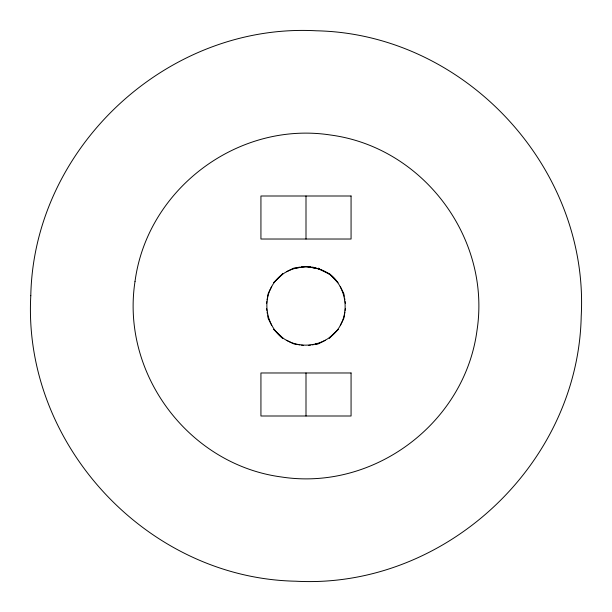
<?xml version="1.0" encoding="UTF-8"?>
<svg xmlns="http://www.w3.org/2000/svg" width="612" height="612" viewBox="0 0 612 612"><rect width="100%" height="100%" fill="white"/><g stroke="black" fill="none" stroke-linecap="round" stroke-linejoin="round"><path stroke-width="0.92" d="M266.58 303.361L266.855 301.601M267.13 299.842L267.413 298.082M267.689 296.323L268.11 293.691M343.89 318.309L344.311 315.677M344.587 313.918L344.87 312.158M345.145 310.399L345.42 308.639M268.515 292.896L271.743 286.546M340.257 325.454L343.485 319.104M296.384 268.033L306 266.503L318.737 268.829L329.417 273.771L337.954 282.79C323.037 261.691 288.963 261.691 274.046 282.79C261.538 300.056 265.96 325.278 282.583 338.229L282.79 337.954C299.941 350.339 325.469 346.3 337.954 329.21C350.462 311.944 346.04 286.722 329.417 273.771M282.583 273.771L273.771 282.583L282.79 274.046M329.417 338.229L338.229 329.417L329.21 337.954M286.546 271.743L292.896 268.515M319.104 343.485L325.454 340.257M315.616 343.967L318.202 343.562M293.691 268.11L296.323 267.689M298.082 267.413L299.842 267.13M301.601 266.855L303.361 266.58M308.639 345.42L310.399 345.145M312.158 344.87L313.918 344.587M315.677 344.311L318.309 343.89M308.639 266.58L310.399 266.855M312.158 267.13L313.918 267.413M293.691 343.89L296.323 344.311M298.082 344.587L299.842 344.87M301.601 345.145L303.361 345.42M307.821 266.541L318.737 268.829L318.309 268.11M329.21 274.046L318.202 268.438M286.546 340.257L292.896 343.485M282.79 337.954L273.771 329.417L282.583 338.229M340.257 286.546L343.485 292.896M268.515 319.104L271.743 325.454M343.89 293.691L344.311 296.323M344.587 298.082L344.87 299.842M345.145 301.601L345.42 303.361M266.58 308.639L266.855 310.399M267.13 312.158L267.413 313.918M267.689 315.677L268.11 318.309M306 196.001L306 239.024M306 372.976L306 415.999M30.791 295.703C22.667 444.151 147.056 578.218 295.703 581.209C444.151 589.333 578.218 464.944 581.209 316.297C589.333 167.849 464.944 33.782 316.297 30.791C167.849 22.667 33.782 147.056 30.791 295.703M135.023 281.421C120.74 373.756 188.794 464.669 281.421 476.978C373.756 491.26 464.669 423.206 476.978 330.579C491.26 238.244 423.206 147.331 330.579 135.023C238.244 120.74 147.331 188.794 135.023 281.421M351.066 196.001L260.934 196.001L260.934 239.024L351.066 239.024L351.066 196.001M351.066 372.976L260.934 372.976L260.934 415.999L351.066 415.999L351.066 372.976"/></g></svg>
